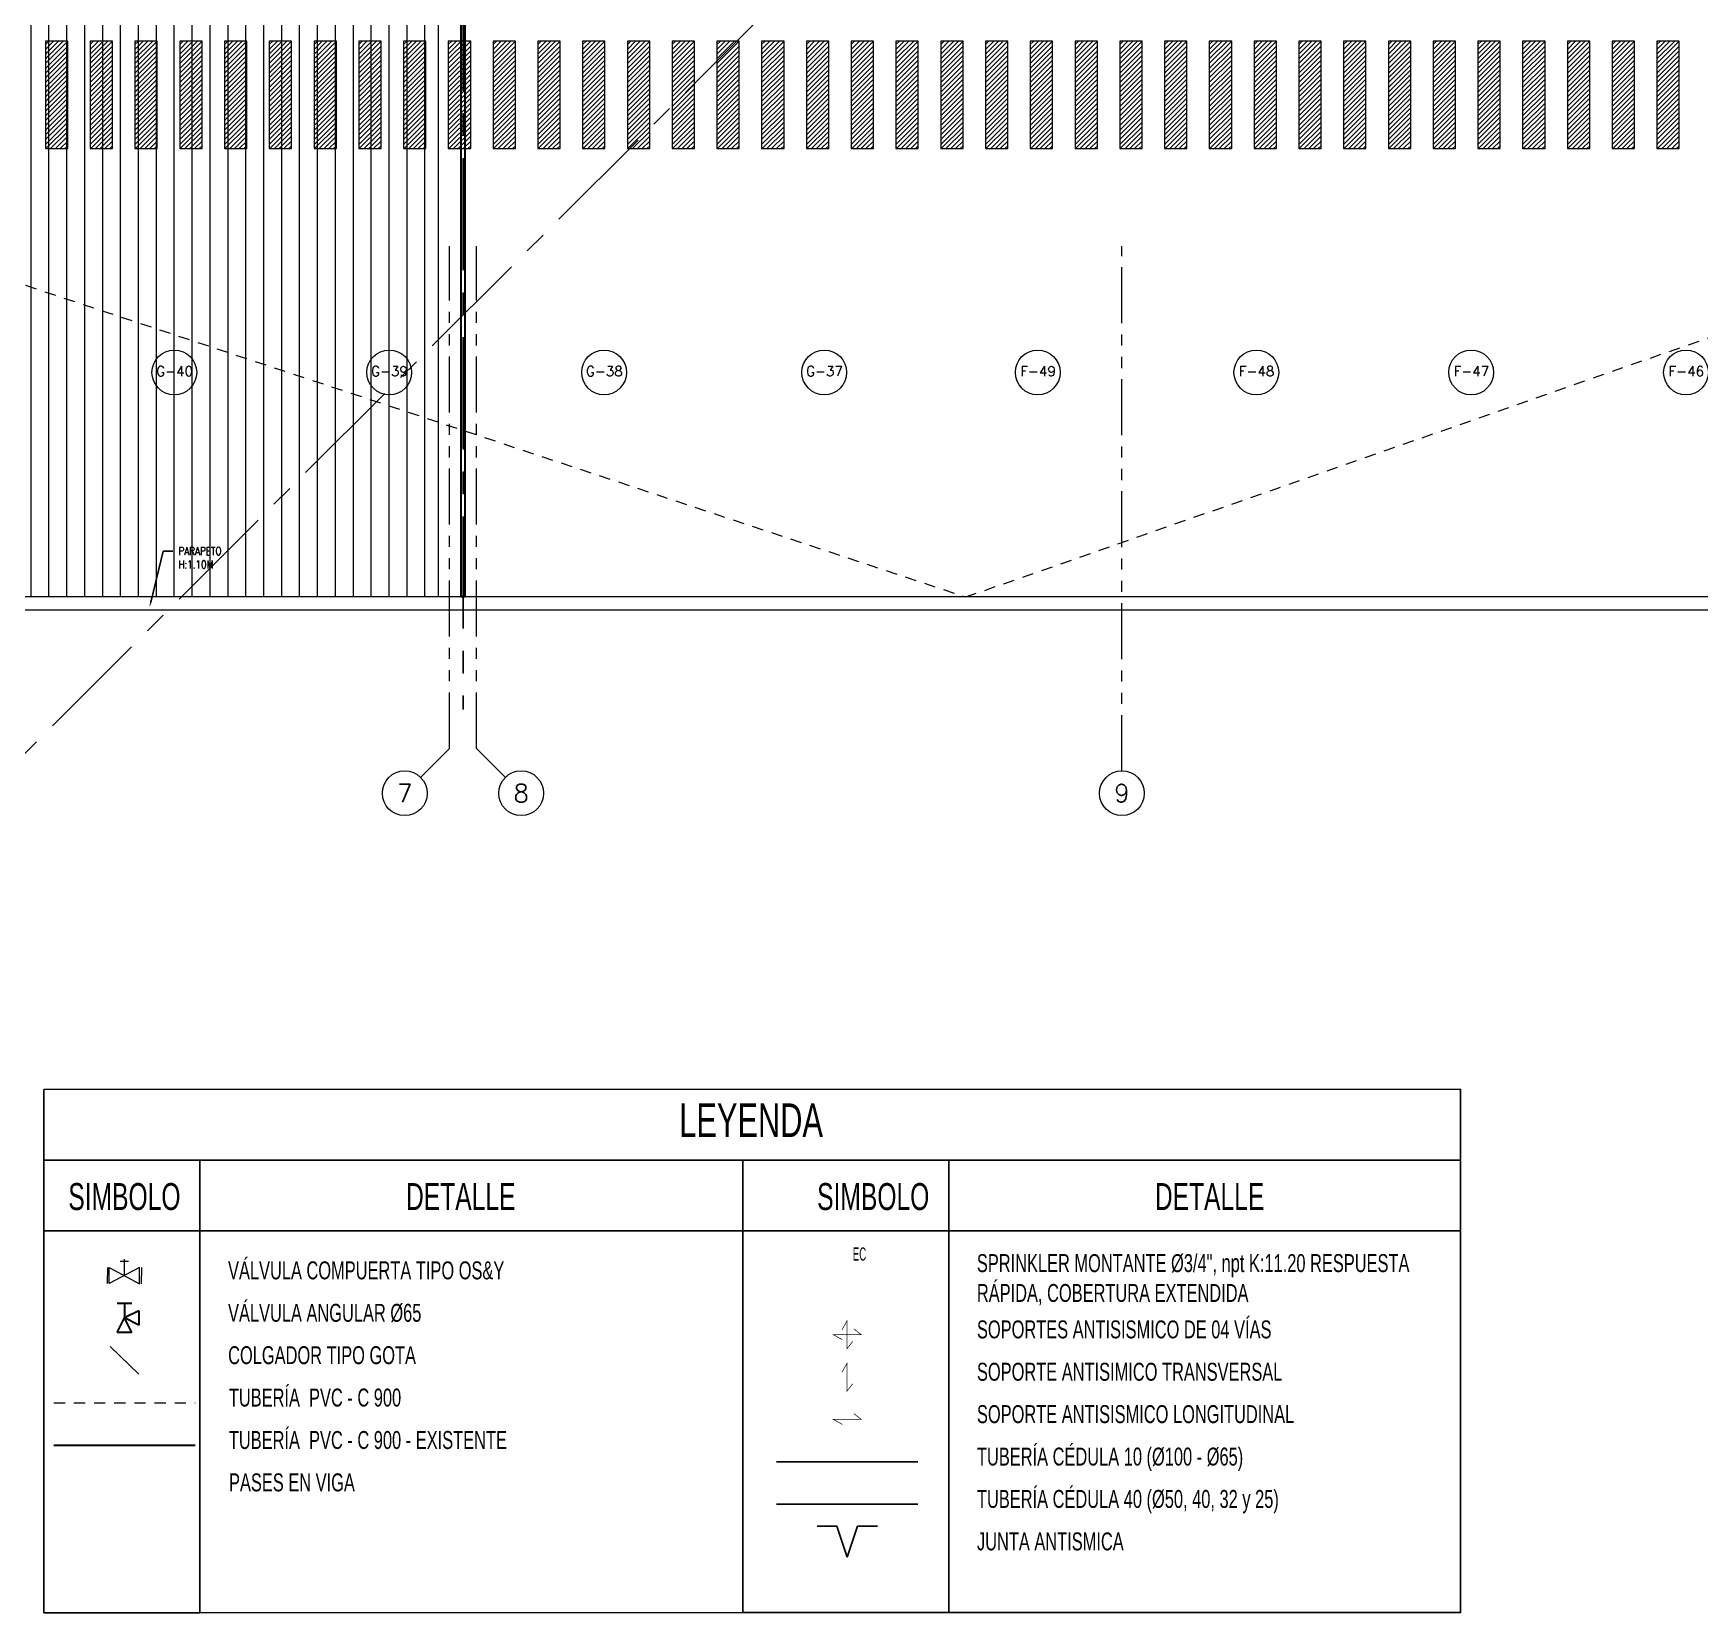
# Model space of a CAD drawing. Header units: millimetres. Extents: x 2085 to 2829, y 1352 to 1631.
# Drawn here: x 2152.01 to 2170.62, y 1351.74 to 1369.38 of the extents above; entities that cross this region are included whole.
import ezdxf
from ezdxf import colors
from ezdxf.entities.mleader import LeaderData, LeaderLine
from ezdxf.enums import TextEntityAlignment as Align
from ezdxf.math import Vec2, Vec3

# ---------------------------------------------------------------- set-up
doc = ezdxf.new("R2010")
doc.units = ezdxf.units.MM
doc.set_wipeout_variables(frame=1)
for name, pattern in [('CENTER', [2, 1.25, -0.25, 0.25, -0.25]), ('DASHED2', [0.375, 0.25, -0.125]), ('HIDDEN', [0.375, 0.25, -0.125]), ('HIDDEN2', [0.1875, 0.125, -0.0625]), ('PHANTOM', [2.5, 1.25, -0.25, 0.25, -0.25, 0.25, -0.25]), ('PHANTOM2', [1.25, 0.625, -0.125, 0.125, -0.125, 0.125, -0.125])]:
    doc.linetypes.add(name, pattern=pattern)
doc.layers.get('0').update_dxf_attribs({"color": 251, "lineweight": 9})
for name, color, linetype, lineweight in [('000 SOS 911 - ACCESORIOS ACI', 3, 'Continuous', 20), ('000 SOS 911 ACCESORIOS', 3, 'Continuous', 20), ('000 SOS 911 Membrete', 7, 'Continuous', 25), ('000 SOS 911 ROCIADORES', 5, 'Continuous', 25), ('000 SOS 911 SOPORTES ACI', 3, 'Continuous', 25), ('000 SOS 911 TEXTOS ACI', 7, 'Continuous', 9), ('000 SOS 911 TUB. ENTERRADA  ACI', 5, 'DASHED2', 25), ('000 SOS 911 TUBERIA ACI', 3, 'Continuous', 25), ('000 SOS 911 TUBERIA ENTERRADA', 5, 'HIDDEN', 0), ('A-BARANDAS', 251, 'Continuous', 9), ('A-EJES', 251, 'PHANTOM', 9), ('A-HATCH', 251, 'Continuous', 9), ('A-LINEAS', 251, 'Continuous', 9), ('A-MURO BAJO', 251, 'Continuous', 9), ('A-NUMERO ESTAC', 251, 'Continuous', 13), ('A-PROYECCIONES', 251, 'HIDDEN2', 9), ('A-TEXTO-INDICACIONES', 251, 'Continuous', 13), ('A_50_CortesElev', 251, 'CENTER', 13), ('CIRCULACION PEATONAL', 251, 'Continuous', 13), ('DLP_MURO BAJO', 251, 'Continuous', 13)]:
    doc.layers.add(name, color=color, linetype=linetype, lineweight=lineweight)
doc.layers.add('A-ETAPAS', color=251, linetype='Continuous', lineweight=9, plot=False)
doc.styles.add('ESC-50', font='romans.shx', dxfattribs={"width": 0.9, "height": 0.1})
doc.styles.add('PIPE', font='ARIALN.TTF', dxfattribs={"width": 0.8})
doc.styles.add('ROMANS', font='romans.shx', dxfattribs={"width": 0.8})
doc.styles.add('TXT_COTAS', font='romans.shx', dxfattribs={"width": 0.8})
doc.linetypes.add('Fire-50-Wall', pattern='A,0.5,-0.075,["I",ESC-50,S=1,R=0,X=-0.03,Y=-0.05],-0.05', length=0.625)

# ---------------------------------------------------------------- blocks, each defined once
blk = doc.blocks.new('Soporte Longitudinal')
at = {"layer": '000 SOS 911 SOPORTES ACI', "const_width": 0.02}
blk.add_lwpolyline([(-0.14, -0.149), (-0.405, 0), (0.405, 0), (0.197, 0.164)], dxfattribs=at)
blk = doc.blocks.new('015')
at = {"layer": '000 SOS 911 - ACCESORIOS ACI', "lineweight": 30}
for p, q in [((1808.42, 1494.525), (1808.525, 1494.525)), ((1808.368, 1494.473), (1808.473, 1494.421)), ((1808.368, 1494.473), (1808.368, 1494.369)), ((1808.368, 1494.369), (1808.473, 1494.421)), ((1808.42, 1494.317), (1808.473, 1494.421)), ((1808.525, 1494.317), (1808.473, 1494.421)), ((1808.42, 1494.317), (1808.525, 1494.317))]:
    blk.add_line(p, q, dxfattribs=at)
blk.add_lwpolyline([(1808.473, 1494.525), (1808.473, 1494.421)], dxfattribs=at)
blk = doc.blocks.new('005')
at = {"layer": '000 SOS 911 ACCESORIOS'}
for p, q in [((1806.761, 1494.128), (1806.978, 1494.012)), ((1806.978, 1494.128), (1806.761, 1494.012)), ((1806.761, 1494.012), (1806.761, 1494.128)), ((1806.84, 1494.172), (1806.9, 1494.172)), ((1806.87, 1494.07), (1806.87, 1494.187)), ((1806.978, 1494.012), (1806.978, 1494.128))]:
    blk.add_line(p, q, dxfattribs=at)
blk = doc.blocks.new('002')
at = {"layer": '000 SOS 911 ROCIADORES', "color": 5, "style": 'PIPE', "width": 0.641273}
blk.add_text('EC', height=0.1469, dxfattribs=at).set_placement((2884.569, 1470.262, 0), (2884.719, 1470.262, 0), align=Align.FIT)
blk.add_wipeout([(2884.601, 1470.177), (2884.601, 1470.178), (2884.601, 1470.179), (2884.601, 1470.18), (2884.601, 1470.182), (2884.601, 1470.183), (2884.601, 1470.184), (2884.601, 1470.185), (2884.601, 1470.186), (2884.601, 1470.188), (2884.601, 1470.189), (2884.6, 1470.19), (2884.6, 1470.191), (2884.6, 1470.192), (2884.6, 1470.194), (2884.6, 1470.195), (2884.599, 1470.196), (2884.599, 1470.197), (2884.599, 1470.198), (2884.599, 1470.199), (2884.598, 1470.201), (2884.598, 1470.202), (2884.598, 1470.203), (2884.597, 1470.204), (2884.597, 1470.205), (2884.597, 1470.206), (2884.596, 1470.207), (2884.596, 1470.209), (2884.596, 1470.21), (2884.595, 1470.211), (2884.595, 1470.212), (2884.594, 1470.213), (2884.594, 1470.214), (2884.593, 1470.215), (2884.593, 1470.216), (2884.592, 1470.217), (2884.592, 1470.218), (2884.591, 1470.22), (2884.591, 1470.221), (2884.59, 1470.222), (2884.59, 1470.223), (2884.589, 1470.224), (2884.588, 1470.225), (2884.588, 1470.226), (2884.587, 1470.227), (2884.587, 1470.228), (2884.586, 1470.229), (2884.585, 1470.23), (2884.585, 1470.231), (2884.584, 1470.232), (2884.583, 1470.233), (2884.582, 1470.234), (2884.582, 1470.235), (2884.581, 1470.236), (2884.58, 1470.237), (2884.579, 1470.238), (2884.579, 1470.238), (2884.578, 1470.239), (2884.577, 1470.24), (2884.576, 1470.241), (2884.576, 1470.242), (2884.575, 1470.243), (2884.574, 1470.244), (2884.573, 1470.245), (2884.572, 1470.245), (2884.571, 1470.246), (2884.57, 1470.247), (2884.57, 1470.248), (2884.569, 1470.249), (2884.568, 1470.249), (2884.567, 1470.25), (2884.566, 1470.251), (2884.565, 1470.252), (2884.564, 1470.252), (2884.563, 1470.253), (2884.562, 1470.254), (2884.561, 1470.255), (2884.56, 1470.255), (2884.559, 1470.256), (2884.558, 1470.257), (2884.557, 1470.257), (2884.556, 1470.258), (2884.555, 1470.259), (2884.554, 1470.259), (2884.553, 1470.26), (2884.552, 1470.26), (2884.551, 1470.261), (2884.55, 1470.261), (2884.549, 1470.262), (2884.548, 1470.263), (2884.547, 1470.263), (2884.546, 1470.264), (2884.544, 1470.264), (2884.543, 1470.264), (2884.542, 1470.265), (2884.541, 1470.265), (2884.54, 1470.266), (2884.539, 1470.266), (2884.538, 1470.267), (2884.537, 1470.267), (2884.536, 1470.267), (2884.534, 1470.268), (2884.533, 1470.268), (2884.532, 1470.268), (2884.531, 1470.269), (2884.53, 1470.269), (2884.529, 1470.269), (2884.527, 1470.27), (2884.526, 1470.27), (2884.525, 1470.27), (2884.524, 1470.27), (2884.523, 1470.271), (2884.522, 1470.271), (2884.52, 1470.271), (2884.519, 1470.271), (2884.518, 1470.271), (2884.517, 1470.271), (2884.516, 1470.272), (2884.514, 1470.272), (2884.513, 1470.272), (2884.512, 1470.272), (2884.511, 1470.272), (2884.51, 1470.272), (2884.508, 1470.272), (2884.507, 1470.272), (2884.506, 1470.272), (2884.505, 1470.272), (2884.504, 1470.272), (2884.503, 1470.272), (2884.501, 1470.272), (2884.5, 1470.272), (2884.499, 1470.272), (2884.498, 1470.272), (2884.497, 1470.272), (2884.495, 1470.271), (2884.494, 1470.271), (2884.493, 1470.271), (2884.492, 1470.271), (2884.491, 1470.271), (2884.489, 1470.271), (2884.488, 1470.27), (2884.487, 1470.27), (2884.486, 1470.27), (2884.485, 1470.27), (2884.484, 1470.269), (2884.482, 1470.269), (2884.481, 1470.269), (2884.48, 1470.268), (2884.479, 1470.268), (2884.478, 1470.268), (2884.477, 1470.267), (2884.476, 1470.267), (2884.474, 1470.267), (2884.473, 1470.266), (2884.472, 1470.266), (2884.471, 1470.265), (2884.47, 1470.265), (2884.469, 1470.264), (2884.468, 1470.264), (2884.467, 1470.264), (2884.466, 1470.263), (2884.464, 1470.263), (2884.463, 1470.262), (2884.462, 1470.261), (2884.461, 1470.261), (2884.46, 1470.26), (2884.459, 1470.26), (2884.458, 1470.259), (2884.457, 1470.259), (2884.456, 1470.258), (2884.455, 1470.257), (2884.454, 1470.257), (2884.453, 1470.256), (2884.452, 1470.255), (2884.451, 1470.255), (2884.45, 1470.254), (2884.449, 1470.253), (2884.448, 1470.252), (2884.447, 1470.252), (2884.446, 1470.251), (2884.445, 1470.25), (2884.444, 1470.249), (2884.444, 1470.249), (2884.443, 1470.248), (2884.442, 1470.247), (2884.441, 1470.246), (2884.44, 1470.245), (2884.439, 1470.245), (2884.438, 1470.244), (2884.437, 1470.243), (2884.437, 1470.242), (2884.436, 1470.241), (2884.435, 1470.24), (2884.434, 1470.239), (2884.433, 1470.238), (2884.433, 1470.238), (2884.432, 1470.237), (2884.431, 1470.236), (2884.43, 1470.235), (2884.43, 1470.234), (2884.429, 1470.233), (2884.428, 1470.232), (2884.428, 1470.231), (2884.427, 1470.23), (2884.426, 1470.229), (2884.426, 1470.228), (2884.425, 1470.227), (2884.424, 1470.226), (2884.424, 1470.225), (2884.423, 1470.224), (2884.423, 1470.223), (2884.422, 1470.222), (2884.422, 1470.221), (2884.421, 1470.22), (2884.42, 1470.218), (2884.42, 1470.217), (2884.419, 1470.216), (2884.419, 1470.215), (2884.418, 1470.214), (2884.418, 1470.213), (2884.418, 1470.212), (2884.417, 1470.211), (2884.417, 1470.21), (2884.416, 1470.209), (2884.416, 1470.207), (2884.416, 1470.206), (2884.415, 1470.205), (2884.415, 1470.204), (2884.414, 1470.203), (2884.414, 1470.202), (2884.414, 1470.201), (2884.414, 1470.199), (2884.413, 1470.198), (2884.413, 1470.197), (2884.413, 1470.196), (2884.413, 1470.195), (2884.412, 1470.194), (2884.412, 1470.192), (2884.412, 1470.191), (2884.412, 1470.19), (2884.412, 1470.189), (2884.411, 1470.188), (2884.411, 1470.186), (2884.411, 1470.185), (2884.411, 1470.184), (2884.411, 1470.183), (2884.411, 1470.182), (2884.411, 1470.18), (2884.411, 1470.179), (2884.411, 1470.178), (2884.411, 1470.177), (2884.411, 1470.176), (2884.411, 1470.174), (2884.411, 1470.173), (2884.411, 1470.172), (2884.411, 1470.171), (2884.411, 1470.17), (2884.411, 1470.168), (2884.411, 1470.167), (2884.411, 1470.166), (2884.412, 1470.165), (2884.412, 1470.164), (2884.412, 1470.163), (2884.412, 1470.161), (2884.412, 1470.16), (2884.413, 1470.159), (2884.413, 1470.158), (2884.413, 1470.157), (2884.413, 1470.155), (2884.414, 1470.154), (2884.414, 1470.153), (2884.414, 1470.152), (2884.414, 1470.151), (2884.415, 1470.15), (2884.415, 1470.149), (2884.416, 1470.147), (2884.416, 1470.146), (2884.416, 1470.145), (2884.417, 1470.144), (2884.417, 1470.143), (2884.418, 1470.142), (2884.418, 1470.141), (2884.418, 1470.14), (2884.419, 1470.138), (2884.419, 1470.137), (2884.42, 1470.136), (2884.42, 1470.135), (2884.421, 1470.134), (2884.422, 1470.133), (2884.422, 1470.132), (2884.423, 1470.131), (2884.423, 1470.13), (2884.424, 1470.129), (2884.424, 1470.128), (2884.425, 1470.127), (2884.426, 1470.126), (2884.426, 1470.125), (2884.427, 1470.124), (2884.428, 1470.123), (2884.428, 1470.122), (2884.429, 1470.121), (2884.43, 1470.12), (2884.43, 1470.119), (2884.431, 1470.118), (2884.432, 1470.117), (2884.433, 1470.116), (2884.433, 1470.115), (2884.434, 1470.114), (2884.435, 1470.113), (2884.436, 1470.113), (2884.437, 1470.112), (2884.437, 1470.111), (2884.438, 1470.11), (2884.439, 1470.109), (2884.44, 1470.108), (2884.441, 1470.107), (2884.442, 1470.107), (2884.443, 1470.106), (2884.444, 1470.105), (2884.444, 1470.104), (2884.445, 1470.103), (2884.446, 1470.103), (2884.447, 1470.102), (2884.448, 1470.101), (2884.449, 1470.1), (2884.45, 1470.1), (2884.451, 1470.099), (2884.452, 1470.098), (2884.453, 1470.098), (2884.454, 1470.097), (2884.455, 1470.096), (2884.456, 1470.096), (2884.457, 1470.095), (2884.458, 1470.095), (2884.459, 1470.094), (2884.46, 1470.093), (2884.461, 1470.093), (2884.462, 1470.092), (2884.463, 1470.092), (2884.464, 1470.091), (2884.466, 1470.091), (2884.467, 1470.09), (2884.468, 1470.09), (2884.469, 1470.089), (2884.47, 1470.089), (2884.471, 1470.088), (2884.472, 1470.088), (2884.473, 1470.087), (2884.474, 1470.087), (2884.476, 1470.087), (2884.477, 1470.086), (2884.478, 1470.086), (2884.479, 1470.086), (2884.48, 1470.085), (2884.481, 1470.085), (2884.482, 1470.085), (2884.484, 1470.084), (2884.485, 1470.084), (2884.486, 1470.084), (2884.487, 1470.084), (2884.488, 1470.083), (2884.489, 1470.083), (2884.491, 1470.083), (2884.492, 1470.083), (2884.493, 1470.082), (2884.494, 1470.082), (2884.495, 1470.082), (2884.497, 1470.082), (2884.498, 1470.082), (2884.499, 1470.082), (2884.5, 1470.082), (2884.501, 1470.082), (2884.503, 1470.082), (2884.504, 1470.082), (2884.505, 1470.082), (2884.506, 1470.082), (2884.507, 1470.082), (2884.508, 1470.082), (2884.51, 1470.082), (2884.511, 1470.082), (2884.512, 1470.082), (2884.513, 1470.082), (2884.514, 1470.082), (2884.516, 1470.082), (2884.517, 1470.082), (2884.518, 1470.082), (2884.519, 1470.082), (2884.52, 1470.083), (2884.522, 1470.083), (2884.523, 1470.083), (2884.524, 1470.083), (2884.525, 1470.084), (2884.526, 1470.084), (2884.527, 1470.084), (2884.529, 1470.084), (2884.53, 1470.085), (2884.531, 1470.085), (2884.532, 1470.085), (2884.533, 1470.086), (2884.534, 1470.086), (2884.536, 1470.086), (2884.537, 1470.087), (2884.538, 1470.087), (2884.539, 1470.087), (2884.54, 1470.088), (2884.541, 1470.088), (2884.542, 1470.089), (2884.543, 1470.089), (2884.544, 1470.09), (2884.546, 1470.09), (2884.547, 1470.091), (2884.548, 1470.091), (2884.549, 1470.092), (2884.55, 1470.092), (2884.551, 1470.093), (2884.552, 1470.093), (2884.553, 1470.094), (2884.554, 1470.095), (2884.555, 1470.095), (2884.556, 1470.096), (2884.557, 1470.096), (2884.558, 1470.097), (2884.559, 1470.098), (2884.56, 1470.098), (2884.561, 1470.099), (2884.562, 1470.1), (2884.563, 1470.1), (2884.564, 1470.101), (2884.565, 1470.102), (2884.566, 1470.103), (2884.567, 1470.103), (2884.568, 1470.104), (2884.569, 1470.105), (2884.57, 1470.106), (2884.57, 1470.107), (2884.571, 1470.107), (2884.572, 1470.108), (2884.573, 1470.109), (2884.574, 1470.11), (2884.575, 1470.111), (2884.576, 1470.112), (2884.576, 1470.113), (2884.577, 1470.113), (2884.578, 1470.114), (2884.579, 1470.115), (2884.579, 1470.116), (2884.58, 1470.117), (2884.581, 1470.118), (2884.582, 1470.119), (2884.582, 1470.12), (2884.583, 1470.121), (2884.584, 1470.122), (2884.585, 1470.123), (2884.585, 1470.124), (2884.586, 1470.125), (2884.587, 1470.126), (2884.587, 1470.127), (2884.588, 1470.128), (2884.588, 1470.129), (2884.589, 1470.13), (2884.59, 1470.131), (2884.59, 1470.132), (2884.591, 1470.133), (2884.591, 1470.134), (2884.592, 1470.135), (2884.592, 1470.136), (2884.593, 1470.137), (2884.593, 1470.138), (2884.594, 1470.14), (2884.594, 1470.141), (2884.595, 1470.142), (2884.595, 1470.143), (2884.596, 1470.144), (2884.596, 1470.145), (2884.596, 1470.146), (2884.597, 1470.147), (2884.597, 1470.149), (2884.597, 1470.15), (2884.598, 1470.151), (2884.598, 1470.152), (2884.598, 1470.153), (2884.599, 1470.154), (2884.599, 1470.155), (2884.599, 1470.157), (2884.599, 1470.158), (2884.6, 1470.159), (2884.6, 1470.16), (2884.6, 1470.161), (2884.6, 1470.163), (2884.6, 1470.164), (2884.601, 1470.165), (2884.601, 1470.166), (2884.601, 1470.167), (2884.601, 1470.168), (2884.601, 1470.17), (2884.601, 1470.171), (2884.601, 1470.172), (2884.601, 1470.173), (2884.601, 1470.174), (2884.601, 1470.176)]).translate(0, 0, 0).dxf.layer = '000 SOS 911 ROCIADORES'
blk = doc.blocks.new('JUNTA ANTI')
at = {"layer": '000 SOS 911 TUBERIA ACI', "color": 1}
for p, q in [((157.274, 103.304, 0), (157.03, 104.042, 0)), ((157.522, 104.042, 0), (157.274, 103.304, 0))]:
    blk.add_line(p, q, dxfattribs=at)
at = {"layer": '000 SOS 911 TUBERIA ACI', "color": 1, "ltscale": 0.25, "elevation": 0}
for points in [[(157.026, 104.042), (156.554, 104.042)], [(157.522, 104.042), (157.994, 104.042)]]:
    blk.add_lwpolyline(points, dxfattribs=at)
blk = doc.blocks.new('*U116')
at = {"layer": 'CIRCULACION PEATONAL'}
h = blk.add_hatch(dxfattribs=at)
h.set_pattern_fill('ANSI31', color=256, scale=0.3)
h.set_pattern_definition([(45, (59.750368, 0), (-0.0265165, 0.0265165), [])])
h.paths.add_polyline_path([(60.047, 0.228), (59.797, 0.228), (59.797, -0.972), (60.047, -0.972)])
h = blk.add_hatch(dxfattribs=at)
h.set_pattern_fill('ANSI31', color=256, scale=0.3)
h.set_pattern_definition([(45, (60.250368, 0), (-0.0265165, 0.0265165), [])])
h.paths.add_polyline_path([(60.547, 0.228), (60.297, 0.228), (60.297, -0.972), (60.547, -0.972)])
h = blk.add_hatch(dxfattribs=at)
h.set_pattern_fill('ANSI31', color=256, scale=0.3)
h.set_pattern_definition([(45, (60.750368, 0), (-0.0265165, 0.0265165), [])])
h.paths.add_polyline_path([(61.047, 0.228), (60.797, 0.228), (60.797, -0.972), (61.047, -0.972)])
h = blk.add_hatch(dxfattribs=at)
h.set_pattern_fill('ANSI31', color=256, scale=0.3)
h.set_pattern_definition([(45, (61.250368, 0), (-0.0265165, 0.0265165), [])])
h.paths.add_polyline_path([(61.547, 0.228), (61.297, 0.228), (61.297, -0.972), (61.547, -0.972)])
h = blk.add_hatch(dxfattribs=at)
h.set_pattern_fill('ANSI31', color=256, scale=0.3)
h.set_pattern_definition([(45, (61.750368, 0), (-0.0265165, 0.0265165), [])])
h.paths.add_polyline_path([(62.047, 0.228), (61.797, 0.228), (61.797, -0.972), (62.047, -0.972)])
h = blk.add_hatch(dxfattribs=at)
h.set_pattern_fill('ANSI31', color=256, scale=0.3)
h.set_pattern_definition([(45, (62.250368, 0), (-0.0265165, 0.0265165), [])])
h.paths.add_polyline_path([(62.547, 0.228), (62.297, 0.228), (62.297, -0.972), (62.547, -0.972)])
h = blk.add_hatch(dxfattribs=at)
h.set_pattern_fill('ANSI31', color=256, scale=0.3)
h.set_pattern_definition([(45, (62.750368, 0), (-0.0265165, 0.0265165), [])])
h.paths.add_polyline_path([(63.047, 0.228), (62.797, 0.228), (62.797, -0.972), (63.047, -0.972)])
h = blk.add_hatch(dxfattribs=at)
h.set_pattern_fill('ANSI31', color=256, scale=0.3)
h.set_pattern_definition([(45, (63.250368, 0), (-0.0265165, 0.0265165), [])])
h.paths.add_polyline_path([(63.547, 0.228), (63.297, 0.228), (63.297, -0.972), (63.547, -0.972)])
h = blk.add_hatch(dxfattribs=at)
h.set_pattern_fill('ANSI31', color=256, scale=0.3)
h.set_pattern_definition([(45, (63.750368, 0), (-0.0265165, 0.0265165), [])])
h.paths.add_polyline_path([(64.047, 0.228), (63.797, 0.228), (63.797, -0.972), (64.047, -0.972)])
h = blk.add_hatch(dxfattribs=at)
h.set_pattern_fill('ANSI31', color=256, scale=0.3)
h.set_pattern_definition([(45, (64.250368, 0), (-0.0265165, 0.0265165), [])])
h.paths.add_polyline_path([(64.547, 0.228), (64.297, 0.228), (64.297, -0.972), (64.547, -0.972)])
h = blk.add_hatch(dxfattribs=at)
h.set_pattern_fill('ANSI31', color=256, scale=0.3)
h.set_pattern_definition([(45, (64.750368, 0), (-0.0265165, 0.0265165), [])])
h.paths.add_polyline_path([(65.047, 0.228), (64.797, 0.228), (64.797, -0.972), (65.047, -0.972)])
h = blk.add_hatch(dxfattribs=at)
h.set_pattern_fill('ANSI31', color=256, scale=0.3)
h.set_pattern_definition([(45, (65.250368, 0), (-0.0265165, 0.0265165), [])])
h.paths.add_polyline_path([(65.547, 0.228), (65.297, 0.228), (65.297, -0.972), (65.547, -0.972)])
h = blk.add_hatch(dxfattribs=at)
h.set_pattern_fill('ANSI31', color=256, scale=0.3)
h.set_pattern_definition([(45, (65.750368, 0), (-0.0265165, 0.0265165), [])])
h.paths.add_polyline_path([(66.047, 0.228), (65.797, 0.228), (65.797, -0.972), (66.047, -0.972)])
h = blk.add_hatch(dxfattribs=at)
h.set_pattern_fill('ANSI31', color=256, scale=0.3)
h.set_pattern_definition([(45, (66.250368, 0), (-0.0265165, 0.0265165), [])])
h.paths.add_polyline_path([(66.547, 0.228), (66.297, 0.228), (66.297, -0.972), (66.547, -0.972)])
h = blk.add_hatch(dxfattribs=at)
h.set_pattern_fill('ANSI31', color=256, scale=0.3)
h.set_pattern_definition([(45, (66.750368, 0), (-0.0265165, 0.0265165), [])])
h.paths.add_polyline_path([(67.047, 0.228), (66.797, 0.228), (66.797, -0.972), (67.047, -0.972)])
h = blk.add_hatch(dxfattribs=at)
h.set_pattern_fill('ANSI31', color=256, scale=0.3)
h.set_pattern_definition([(45, (67.250368, 0), (-0.0265165, 0.0265165), [])])
h.paths.add_polyline_path([(67.547, 0.228), (67.297, 0.228), (67.297, -0.972), (67.547, -0.972)])
h = blk.add_hatch(dxfattribs=at)
h.set_pattern_fill('ANSI31', color=256, scale=0.3)
h.set_pattern_definition([(45, (67.750368, 0), (-0.0265165, 0.0265165), [])])
h.paths.add_polyline_path([(68.047, 0.228), (67.797, 0.228), (67.797, -0.972), (68.047, -0.972)])
h = blk.add_hatch(dxfattribs=at)
h.set_pattern_fill('ANSI31', color=256, scale=0.3)
h.set_pattern_definition([(45, (68.250368, 0), (-0.0265165, 0.0265165), [])])
h.paths.add_polyline_path([(68.547, 0.228), (68.297, 0.228), (68.297, -0.972), (68.547, -0.972)])
h = blk.add_hatch(dxfattribs=at)
h.set_pattern_fill('ANSI31', color=256, scale=0.3)
h.set_pattern_definition([(45, (68.750368, 0), (-0.0265165, 0.0265165), [])])
h.paths.add_polyline_path([(69.047, 0.228), (68.797, 0.228), (68.797, -0.972), (69.047, -0.972)])
h = blk.add_hatch(dxfattribs=at)
h.set_pattern_fill('ANSI31', color=256, scale=0.3)
h.set_pattern_definition([(45, (69.250368, 0), (-0.0265165, 0.0265165), [])])
h.paths.add_polyline_path([(69.547, 0.228), (69.297, 0.228), (69.297, -0.972), (69.547, -0.972)])
h = blk.add_hatch(dxfattribs=at)
h.set_pattern_fill('ANSI31', color=256, scale=0.3)
h.set_pattern_definition([(45, (69.750368, 0), (-0.0265165, 0.0265165), [])])
h.paths.add_polyline_path([(70.047, 0.228), (69.797, 0.228), (69.797, -0.972), (70.047, -0.972)])
h = blk.add_hatch(dxfattribs=at)
h.set_pattern_fill('ANSI31', color=256, scale=0.3)
h.set_pattern_definition([(45, (70.250368, 0), (-0.0265165, 0.0265165), [])])
h.paths.add_polyline_path([(70.547, 0.228), (70.297, 0.228), (70.297, -0.972), (70.547, -0.972)])
h = blk.add_hatch(dxfattribs=at)
h.set_pattern_fill('ANSI31', color=256, scale=0.3)
h.set_pattern_definition([(45, (70.750368, 0), (-0.0265165, 0.0265165), [])])
h.paths.add_polyline_path([(71.047, 0.228), (70.797, 0.228), (70.797, -0.972), (71.047, -0.972)])
h = blk.add_hatch(dxfattribs=at)
h.set_pattern_fill('ANSI31', color=256, scale=0.3)
h.set_pattern_definition([(45, (71.250368, 0), (-0.0265165, 0.0265165), [])])
h.paths.add_polyline_path([(71.547, 0.228), (71.297, 0.228), (71.297, -0.972), (71.547, -0.972)])
h = blk.add_hatch(dxfattribs=at)
h.set_pattern_fill('ANSI31', color=256, scale=0.3)
h.set_pattern_definition([(45, (71.750368, 0), (-0.0265165, 0.0265165), [])])
h.paths.add_polyline_path([(72.047, 0.228), (71.797, 0.228), (71.797, -0.972), (72.047, -0.972)])
h = blk.add_hatch(dxfattribs=at)
h.set_pattern_fill('ANSI31', color=256, scale=0.3)
h.set_pattern_definition([(45, (72.250368, 0), (-0.0265165, 0.0265165), [])])
h.paths.add_polyline_path([(72.547, 0.228), (72.297, 0.228), (72.297, -0.972), (72.547, -0.972)])
h = blk.add_hatch(dxfattribs=at)
h.set_pattern_fill('ANSI31', color=256, scale=0.3)
h.set_pattern_definition([(45, (72.750368, 0), (-0.0265165, 0.0265165), [])])
h.paths.add_polyline_path([(73.047, 0.228), (72.797, 0.228), (72.797, -0.972), (73.047, -0.972)])
h = blk.add_hatch(dxfattribs=at)
h.set_pattern_fill('ANSI31', color=256, scale=0.3)
h.set_pattern_definition([(45, (73.250368, 0), (-0.0265165, 0.0265165), [])])
h.paths.add_polyline_path([(73.547, 0.228), (73.297, 0.228), (73.297, -0.972), (73.547, -0.972)])
h = blk.add_hatch(dxfattribs=at)
h.set_pattern_fill('ANSI31', color=256, scale=0.3)
h.set_pattern_definition([(45, (73.750368, 0), (-0.0265165, 0.0265165), [])])
h.paths.add_polyline_path([(74.047, 0.228), (73.797, 0.228), (73.797, -0.972), (74.047, -0.972)])
h = blk.add_hatch(dxfattribs=at)
h.set_pattern_fill('ANSI31', color=256, scale=0.3)
h.set_pattern_definition([(45, (74.250368, 0), (-0.0265165, 0.0265165), [])])
h.paths.add_polyline_path([(74.547, 0.228), (74.297, 0.228), (74.297, -0.972), (74.547, -0.972)])
h = blk.add_hatch(dxfattribs=at)
h.set_pattern_fill('ANSI31', color=256, scale=0.3)
h.set_pattern_definition([(45, (74.750368, 0), (-0.0265165, 0.0265165), [])])
h.paths.add_polyline_path([(75.047, 0.228), (74.797, 0.228), (74.797, -0.972), (75.047, -0.972)])
h = blk.add_hatch(dxfattribs=at)
h.set_pattern_fill('ANSI31', color=256, scale=0.3)
h.set_pattern_definition([(45, (75.250368, 0), (-0.0265165, 0.0265165), [])])
h.paths.add_polyline_path([(75.547, 0.228), (75.297, 0.228), (75.297, -0.972), (75.547, -0.972)])
h = blk.add_hatch(dxfattribs=at)
h.set_pattern_fill('ANSI31', color=256, scale=0.3)
h.set_pattern_definition([(45, (75.750368, 0), (-0.0265165, 0.0265165), [])])
h.paths.add_polyline_path([(76.047, 0.228), (75.797, 0.228), (75.797, -0.972), (76.047, -0.972)])
h = blk.add_hatch(dxfattribs=at)
h.set_pattern_fill('ANSI31', color=256, scale=0.3)
h.set_pattern_definition([(45, (76.250368, 0), (-0.0265165, 0.0265165), [])])
h.paths.add_polyline_path([(76.547, 0.228), (76.297, 0.228), (76.297, -0.972), (76.547, -0.972)])
h = blk.add_hatch(dxfattribs=at)
h.set_pattern_fill('ANSI31', color=256, scale=0.3)
h.set_pattern_definition([(45, (76.750368, 0), (-0.0265165, 0.0265165), [])])
h.paths.add_polyline_path([(77.047, 0.228), (76.797, 0.228), (76.797, -0.972), (77.047, -0.972)])
h = blk.add_hatch(dxfattribs=at)
h.set_pattern_fill('ANSI31', color=256, scale=0.3)
h.set_pattern_definition([(45, (77.250368, 0), (-0.0265165, 0.0265165), [])])
h.paths.add_polyline_path([(77.547, 0.228), (77.297, 0.228), (77.297, -0.972), (77.547, -0.972)])
h = blk.add_hatch(dxfattribs=at)
h.set_pattern_fill('ANSI31', color=256, scale=0.3)
h.set_pattern_definition([(45, (77.750368, 0), (-0.0265165, 0.0265165), [])])
h.paths.add_polyline_path([(78.047, 0.228), (77.797, 0.228), (77.797, -0.972), (78.047, -0.972)])
for points in [[(59.797, -0.972), (60.047, -0.972), (60.047, 0.228), (59.797, 0.228)], [(60.297, -0.972), (60.547, -0.972), (60.547, 0.228), (60.297, 0.228)], [(60.797, -0.972), (61.047, -0.972), (61.047, 0.228), (60.797, 0.228)], [(61.297, -0.972), (61.547, -0.972), (61.547, 0.228), (61.297, 0.228)], [(61.797, -0.972), (62.047, -0.972), (62.047, 0.228), (61.797, 0.228)], [(62.297, -0.972), (62.547, -0.972), (62.547, 0.228), (62.297, 0.228)], [(62.797, -0.972), (63.047, -0.972), (63.047, 0.228), (62.797, 0.228)], [(63.297, -0.972), (63.547, -0.972), (63.547, 0.228), (63.297, 0.228)], [(63.797, -0.972), (64.047, -0.972), (64.047, 0.228), (63.797, 0.228)], [(64.297, -0.972), (64.547, -0.972), (64.547, 0.228), (64.297, 0.228)], [(64.797, -0.972), (65.047, -0.972), (65.047, 0.228), (64.797, 0.228)], [(65.297, -0.972), (65.547, -0.972), (65.547, 0.228), (65.297, 0.228)], [(65.797, -0.972), (66.047, -0.972), (66.047, 0.228), (65.797, 0.228)], [(66.297, -0.972), (66.547, -0.972), (66.547, 0.228), (66.297, 0.228)], [(66.797, -0.972), (67.047, -0.972), (67.047, 0.228), (66.797, 0.228)], [(67.297, -0.972), (67.547, -0.972), (67.547, 0.228), (67.297, 0.228)], [(67.797, -0.972), (68.047, -0.972), (68.047, 0.228), (67.797, 0.228)], [(68.297, -0.972), (68.547, -0.972), (68.547, 0.228), (68.297, 0.228)], [(68.797, -0.972), (69.047, -0.972), (69.047, 0.228), (68.797, 0.228)], [(69.297, -0.972), (69.547, -0.972), (69.547, 0.228), (69.297, 0.228)], [(69.797, -0.972), (70.047, -0.972), (70.047, 0.228), (69.797, 0.228)], [(70.297, -0.972), (70.547, -0.972), (70.547, 0.228), (70.297, 0.228)], [(70.797, -0.972), (71.047, -0.972), (71.047, 0.228), (70.797, 0.228)], [(71.297, -0.972), (71.547, -0.972), (71.547, 0.228), (71.297, 0.228)], [(71.797, -0.972), (72.047, -0.972), (72.047, 0.228), (71.797, 0.228)], [(72.297, -0.972), (72.547, -0.972), (72.547, 0.228), (72.297, 0.228)], [(72.797, -0.972), (73.047, -0.972), (73.047, 0.228), (72.797, 0.228)], [(73.297, -0.972), (73.547, -0.972), (73.547, 0.228), (73.297, 0.228)], [(73.797, -0.972), (74.047, -0.972), (74.047, 0.228), (73.797, 0.228)], [(74.297, -0.972), (74.547, -0.972), (74.547, 0.228), (74.297, 0.228)], [(74.797, -0.972), (75.047, -0.972), (75.047, 0.228), (74.797, 0.228)], [(75.297, -0.972), (75.547, -0.972), (75.547, 0.228), (75.297, 0.228)], [(75.797, -0.972), (76.047, -0.972), (76.047, 0.228), (75.797, 0.228)], [(76.297, -0.972), (76.547, -0.972), (76.547, 0.228), (76.297, 0.228)], [(76.797, -0.972), (77.047, -0.972), (77.047, 0.228), (76.797, 0.228)], [(77.297, -0.972), (77.547, -0.972), (77.547, 0.228), (77.297, 0.228)], [(77.797, -0.972), (78.047, -0.972), (78.047, 0.228), (77.797, 0.228)]]:
    blk.add_lwpolyline(points, close=True, dxfattribs=at)
blk = doc.blocks.new('EJES 1P')
at = {"layer": 'A-EJES', "linetype": 'PHANTOM2'}
for p, q in [((40.951, -18.221), (41.274, -17.898)), ((41.898, -18.221), (41.574, -17.898))]:
    blk.add_line(p, q, dxfattribs=at)
for points in [[(41.274, -17.898), (41.274, -12.292)], [(41.574, -17.898), (41.574, -12.292)], [(48.784, -18.151), (48.784, -12.292)]]:
    blk.add_lwpolyline(points, dxfattribs=at)
at = {"layer": 'A-EJES', "linetype": 'Continuous'}
for centre in [(40.774, -18.398), (42.074, -18.398), (48.784, -18.398)]:
    blk.add_circle(centre, 0.25, dxfattribs=at)
at = {"layer": 'A-EJES', "linetype": 'Continuous', "style": 'ROMANS'}
for s, p in [('7', (40.774, -18.398)), ('8', (42.074, -18.398)), ('9', (48.784, -18.398))]:
    blk.add_text(s, height=0.2, dxfattribs=at).set_placement(p, align=Align.MIDDLE_CENTER)
blk = doc.blocks.new('EJE')
at = {"linetype": 'Continuous'}
blk.add_circle((0, 0), 0.5, dxfattribs=at)
at = {"layer": 'A-TEXTO-INDICACIONES', "style": 'ROMANS'}
blk.add_attdef('EJE', text='', height=0.22, rotation=0, dxfattribs=at).set_placement((0.007, 0.028), align=Align.MIDDLE_CENTER)

msp = doc.modelspace()

# ---------------------------------------------------------------- hatches: boundary and pattern name
at = {"layer": 'A-HATCH'}
h = msp.add_hatch(dxfattribs=at)
h.set_pattern_fill('_USER', color=256, scale=0.2, angle=90, pattern_type=0)
h.set_pattern_definition([(90, (2156.7795, 1371.09012), (-0.2, 1e-17), [])])
h.paths.add_polyline_path([(2125.409, 1379.09), (2125.409, 1363.09), (2156.529, 1363.09), (2156.529, 1379.09)])
h.paths.add_polyline_path([(2142.559, 1379.09), (2142.859, 1379.09), (2142.859, 1363.09), (2142.559, 1363.09)], flags=16)

# ---------------------------------------------------------------- linework, layer by layer
at = {"layer": '000 SOS 911 ACCESORIOS', "elevation": 0}
for points in [[(2152.832, 1355.598), (2152.831, 1355.417)], [(2153.212, 1355.597), (2153.211, 1355.415)]]:
    msp.add_lwpolyline(points, dxfattribs=at)
at = {"layer": '000 SOS 911 Membrete', "elevation": 0}
for points in [[(2152.121, 1356.796), (2167.945, 1356.797), (2167.945, 1357.587), (2152.121, 1357.586)], [(2152.121, 1356.797), (2152.121, 1357.586)]]:
    msp.add_lwpolyline(points, dxfattribs=at)
for points in [[(2153.865, 1356.007), (2152.121, 1356.007), (2152.121, 1356.797), (2153.865, 1356.797)], [(2153.865, 1356.797), (2162.23, 1356.797), (2162.23, 1356.007), (2153.865, 1356.007)], [(2162.23, 1356.007), (2159.93, 1356.007), (2159.93, 1356.797), (2162.23, 1356.797)], [(2162.23, 1356.797), (2167.945, 1356.797), (2167.945, 1356.007), (2162.23, 1356.007)], [(2152.121, 1351.743), (2153.865, 1351.743), (2153.865, 1356.007), (2152.121, 1356.007)], [(2153.865, 1356.007), (2159.93, 1356.007), (2159.931, 1351.744), (2153.865, 1351.743)], [(2159.931, 1351.744), (2162.23, 1351.744), (2162.23, 1356.007), (2159.93, 1356.007)], [(2162.23, 1356.007), (2167.945, 1356.007), (2167.946, 1351.744), (2162.23, 1351.744)]]:
    msp.add_lwpolyline(points, close=True, dxfattribs=at)
at = {"layer": '000 SOS 911 TUB. ENTERRADA  ACI', "color": 8, "linetype": 'Fire-50-Wall', "lineweight": 30, "elevation": 0}
msp.add_lwpolyline([(2152.234, 1353.613), (2153.814, 1353.613)], dxfattribs=at)
at = {"layer": '000 SOS 911 TUBERIA ACI'}
msp.add_line((2153.184, 1354.405, 0), (2152.864, 1354.715, 0), dxfattribs=at)
at = {"layer": '000 SOS 911 TUBERIA ACI', "elevation": 0}
for points in [[(2160.306, 1353.428), (2161.885, 1353.428)], [(2160.306, 1352.955), (2161.885, 1352.955)]]:
    msp.add_lwpolyline(points, dxfattribs=at)
at = {"layer": '000 SOS 911 TUBERIA ENTERRADA', "linetype": 'HIDDEN2', "elevation": 0}
msp.add_lwpolyline([(2152.234, 1354.087), (2153.814, 1354.087)], dxfattribs=at)
at = {"layer": 'A-BARANDAS', "lineweight": 30}
msp.add_lwpolyline([(2156.779, 1363.09), (2156.829, 1363.09), (2156.829, 1379.09), (2156.779, 1379.09)], close=True, dxfattribs=at)
at = {"layer": 'A-ETAPAS', "linetype": 'CENTER'}
msp.add_line((2156.804, 1383.983), (2156.804, 1361.827), dxfattribs=at)
at = {"layer": 'A-ETAPAS', "color": 4, "linetype": 'CENTER'}
msp.add_line((2156.806, 1383.98), (2156.806, 1361.825), dxfattribs=at)
at = {"layer": 'A-LINEAS'}
msp.add_lwpolyline([(2125.409, 1379.09), (2125.409, 1363.09), (2156.529, 1363.09), (2156.529, 1379.09)], close=True, dxfattribs=at)
at = {"layer": 'A-MURO BAJO'}
msp.add_line((2100.503, 1362.94), (2232.269, 1362.94), dxfattribs=at)
msp.add_lwpolyline([(2116.705, 1363.09), (2232.019, 1363.09), (2232.019, 1368.09)], dxfattribs=at)
at = {"layer": 'A-PROYECCIONES'}
for p, q in [((2114.116, 1379.09), (2162.419, 1363.083)), ((2162.419, 1363.083), (2208.305, 1379.09))]:
    msp.add_line(p, q, dxfattribs=at)

# ---------------------------------------------------------------- block references
msp.add_blockref('EJES 1P', (2115.38, 1379.29))
at = {"rotation": 180.0005141974605}
msp.add_blockref('*U116', (2230.187, 1368.317), dxfattribs=at)
at = {"layer": '000 SOS 911 ACCESORIOS', "xscale": 1.560371944063234, "yscale": 1.560371944063234, "zscale": 1.560371944063234, "rotation": 359.8327714372416}
msp.add_blockref('005', (-673.159, -967.559, 0), dxfattribs=at)
at = {"layer": '000 SOS 911 ACCESORIOS', "xscale": -1.546875, "yscale": 1.546875, "zscale": 1.546875}
msp.add_blockref('015', (4950.504, -956.649, 0), dxfattribs=at)
at = {"layer": '000 SOS 911 SOPORTES ACI', "xscale": 0.384521484375, "yscale": 0.384521484375, "zscale": 0.384521484375, "rotation": 270}
for p in [(2161.095, 1354.848, 0), (2161.095, 1354.375, 0)]:
    msp.add_blockref('Soporte Longitudinal', p, dxfattribs=at)
at = {"layer": '000 SOS 911 SOPORTES ACI', "xscale": 0.384521484375, "yscale": 0.384521484375, "zscale": 0.384521484375}
for p in [(2161.095, 1354.848, 0), (2161.095, 1353.902, 0)]:
    msp.add_blockref('Soporte Longitudinal', p, dxfattribs=at)
at = {"layer": '000 SOS 911 TUBERIA ACI', "color": 4, "xscale": -0.46875, "yscale": 0.46875, "zscale": 0.46875}
msp.add_blockref('JUNTA ANTI', (2234.818, 1303.941, 0), dxfattribs=at)
at = {"layer": 'A-NUMERO ESTAC', "xscale": 0.5, "yscale": 0.5, "zscale": 0.5}
for p, values in [((2153.58, 1365.59, 0), {'EJE': 'G-40'}), ((2155.98, 1365.59, 0), {'EJE': 'G-39'}), ((2158.38, 1365.59, 0), {'EJE': 'G-38'}), ((2160.839, 1365.59, 0), {'EJE': 'G-37'}), ((2163.224, 1365.59, 0), {'EJE': 'F-49'}), ((2165.665, 1365.59, 0), {'EJE': 'F-48'}), ((2168.065, 1365.59, 0), {'EJE': 'F-47'}), ((2170.465, 1365.59, 0), {'EJE': 'F-46'})]:
    msp.add_blockref('EJE', p, dxfattribs=at).add_auto_attribs(values)
at = {"layer": 'DLP_MURO BAJO'}
msp.add_blockref('EJES 1P', (2115.38, 1379.29), dxfattribs=at)

# ---------------------------------------------------------------- texts
at = {"layer": '000 SOS 911 TEXTOS ACI', "attachment_point": 1, "style": 'PIPE'}
for s, width, insert, char_height in [('LEYENDA', 1.48192, (2159.22, 1357.429, 0), 0.3752), ('SIMBOLO', 1.48192, (2152.396, 1356.539, 0), 0.3), ('DETALLE', 1.48192, (2156.168, 1356.539, 0), 0.3), ('SIMBOLO', 1.48192, (2160.76, 1356.539, 0), 0.3), ('DETALLE', 1.48192, (2164.532, 1356.539, 0), 0.3), ('VÁLVULA COMPUERTA TIPO OS&Y', 4.43217, (2154.18, 1355.665, 0), 0.2), ('\\A1;SPRINKLER MONTANTE %%C3/4", npt K:11.20 RESPUESTA RÁPIDA, COBERTURA EXTENDIDA', 4.96453, (2162.544, 1355.746, 0), 0.2), ('VÁLVULA ANGULAR %%C65', 3.52709, (2154.18, 1355.191, 0), 0.2), ('SOPORTES ANTISISMICO DE 04 VÍAS', 3.80759, (2162.545, 1355.006, 0), 0.2), ('COLGADOR TIPO GOTA', 2.902, (2154.181, 1354.718, 0), 0.2), ('SOPORTE ANTISIMICO TRANSVERSAL', 3.47536, (2162.545, 1354.533, 0), 0.2), ('TUBERÍA  PVC - C 900', 3.54431, (2154.189, 1354.245, 0), 0.2), ('SOPORTE ANTISISMICO LONGITUDINAL', 3.54431, (2162.545, 1354.06, 0), 0.2), ('TUBERÍA  PVC - C 900 - EXISTENTE', 3.54431, (2154.189, 1353.771, 0), 0.2), ('TUBERÍA CÉDULA 10 (%%C100 - %%C65)', 3.54431, (2162.545, 1353.586, 0), 0.2), ('PASES EN VIGA', 3.54431, (2154.191, 1353.298, 0), 0.2), ('TUBERÍA CÉDULA 40 (%%C50, 40, 32 y 25)', 3.54431, (2162.545, 1353.113, 0), 0.2), ('JUNTA ANTISMICA', 3.54431, (2162.545, 1352.639, 0), 0.2)]:
    msp.add_mtext_dynamic_manual_height_columns(s, width=width, gutter_width=1.915, heights=[0], dxfattribs=dict(at, insert=insert, char_height=char_height))

# ---------------------------------------------------------------- leaders
at = {"layer": 'A-TEXTO-INDICACIONES'}
ml = msp.add_multileader_mtext('Standard', dxfattribs=at)
ml.set_content('\\pxsm1,ql,t16;PARAPETO\\PH:1.10M', color=256, style='TXT_COTAS')
ml.set_leader_properties(color=7)
ml.build(insert=Vec2(0, 0))
ml.multileader.update_dxf_attribs({"dogleg_length": 0.11, "arrow_head_size": 0.07})
ctx = ml.context
ctx.base_point, ctx.char_height, ctx.arrow_head_size, ctx.landing_gap_size, ctx.plane_origin = Vec3(2153.566, 1363.596), 0.09, 0.07, 0.05, Vec3(2153.302, 1363.158)
ctx.text_align_type = 2
notes = []
notes.append((ctx, [(0, (1, 1, 0), (2153.455, 1363.596), (1, 0), 0.11, [(0, [(2153.304, 1362.972)], 0, [])])]))
ctx.mtext.insert, ctx.mtext.width, ctx.mtext.defined_height, ctx.mtext.alignment, ctx.mtext.flow_direction = Vec3(2154.127, 1363.641), 0.5012, 0.434, 3, 5
for ctx, leaders in notes:
    for number, flags, end, landing, length, lines in leaders:
        leader = LeaderData()
        leader.index, (leader.has_last_leader_line, leader.has_dogleg_vector, leader.attachment_direction) = number, flags
        leader.last_leader_point, leader.dogleg_vector, leader.dogleg_length = Vec3(end), Vec3(landing), length
        for number, points, colour, breaks in lines:
            line = LeaderLine()
            line.index, line.vertices, line.color, line.breaks = number, Vec3.list(points), colors.encode_raw_color(colour), breaks
            leader.lines.append(line)
        ctx.leaders.append(leader)

# ---------------------------------------------------------------- next in the draw order: block references
at = {"layer": '000 SOS 911 ROCIADORES'}
msp.add_blockref('002', (-723.411, -114.588, 0), dxfattribs=at)

# ---------------------------------------------------------------- next in the draw order: linework, layer by layer
at = {"layer": 'A_50_CortesElev'}
msp.add_lwpolyline([(2164.416, 1373.84), (2143.202, 1352.627)], dxfattribs=at)

doc.saveas('drawing.dxf')
